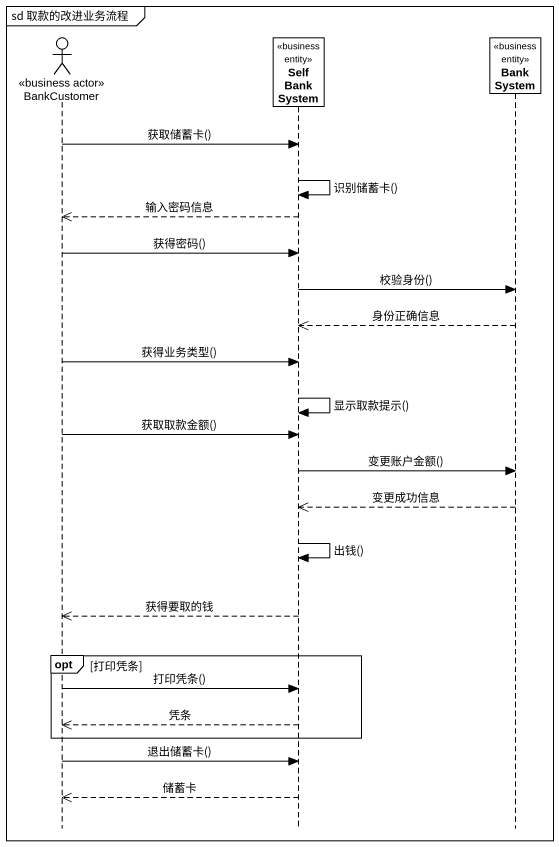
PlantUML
@startuml
mainframe sd 取款的改进业务流程
hide footbox
actor BankCustomer <<business actor>>
participant SelfBankSystem <<business entity>>
participant BankSystem <<business entity>>

BankCustomer -> SelfBankSystem : 获取储蓄卡()
SelfBankSystem -> SelfBankSystem : 识别储蓄卡()
SelfBankSystem -->> BankCustomer : 输入密码信息
BankCustomer -> SelfBankSystem : 获得密码()
SelfBankSystem -> BankSystem : 校验身份()
BankSystem -->> SelfBankSystem : 身份正确信息
BankCustomer -> SelfBankSystem : 获得业务类型()
SelfBankSystem -> SelfBankSystem : 显示取款提示()
BankCustomer -> SelfBankSystem : 获取取款金额()
SelfBankSystem -> BankSystem : 变更账户金额()
BankSystem -->> SelfBankSystem : 变更成功信息
SelfBankSystem -> SelfBankSystem : 出钱()
SelfBankSystem -->> BankCustomer : 获得要取的钱
opt 打印凭条
  BankCustomer -> SelfBankSystem : 打印凭条()
  SelfBankSystem -->> BankCustomer : 凭条
end
BankCustomer -> SelfBankSystem : 退出储蓄卡()
SelfBankSystem -->> BankCustomer : 储蓄卡
@enduml
